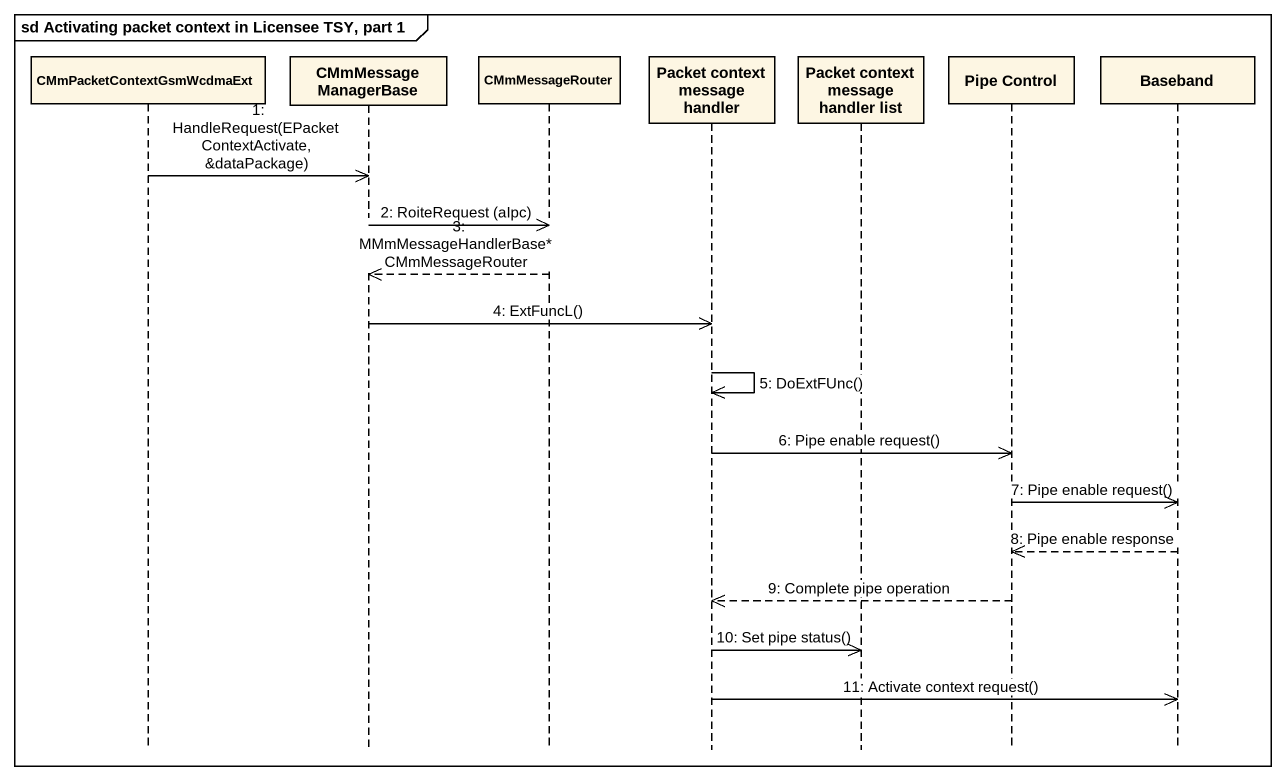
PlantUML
@startuml
mainframe sd Activating packet context in Licensee TSY, part 1
hide footbox
participant CMmPacketContextGsmWcdmaExt
participant CMmMessageManagerBase
participant CMmMessageRouter
participant "Packet context message handler" as Packet_context_message
participant "Packet context message handler list" as Packet_context_message_2
participant "Pipe Control" as Pipe_Control
participant Baseband

CMmPacketContextGsmWcdmaExt ->> CMmMessageManagerBase : 1: HandleRequest(EPacketContextActivate, &dataPackage)
CMmMessageManagerBase ->> CMmMessageRouter : 2: RoiteRequest (aIpc)
CMmMessageRouter -->> CMmMessageManagerBase : 3: MMmMessageHandlerBase* CMmMessageRouter
CMmMessageManagerBase ->> Packet_context_message : 4: ExtFuncL()
Packet_context_message ->> Packet_context_message : 5: DoExtFUnc()
Packet_context_message ->> Pipe_Control : 6: Pipe enable request()
Pipe_Control ->> Baseband : 7: Pipe enable request()
Baseband -->> Pipe_Control : 8: Pipe enable response
Pipe_Control -->> Packet_context_message : 9: Complete pipe operation
Packet_context_message ->> Packet_context_message_2 : 10: Set pipe status()
Packet_context_message ->> Baseband : 11: Activate context request()
@enduml
